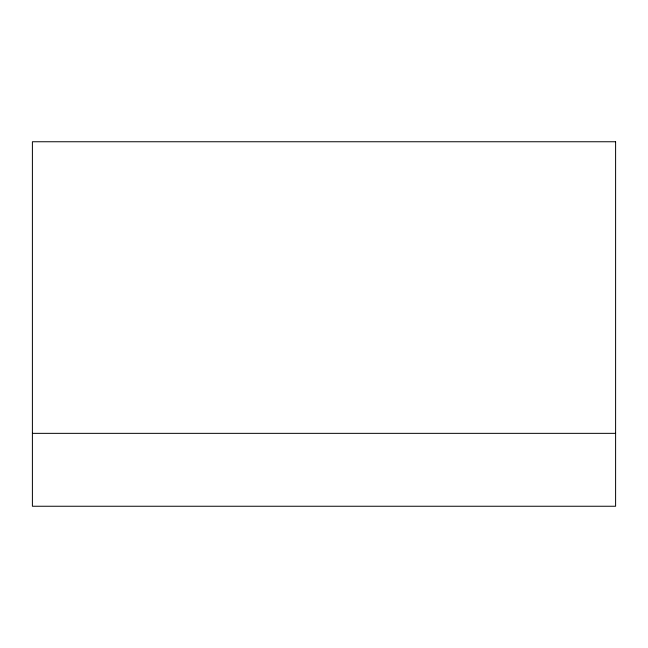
<?xml version="1.0" encoding="UTF-8"?>
<svg xmlns="http://www.w3.org/2000/svg" width="648" height="648" viewBox="0 0 648 648"><rect width="100%" height="100%" fill="white"/><g stroke="black" fill="none" stroke-linecap="round" stroke-linejoin="round"><path stroke-width="0.97" d="M32.4 433.35L615.6 433.35M615.6 141.75L32.4 141.75L32.4 506.25L615.6 506.25L615.6 141.75"/></g></svg>
